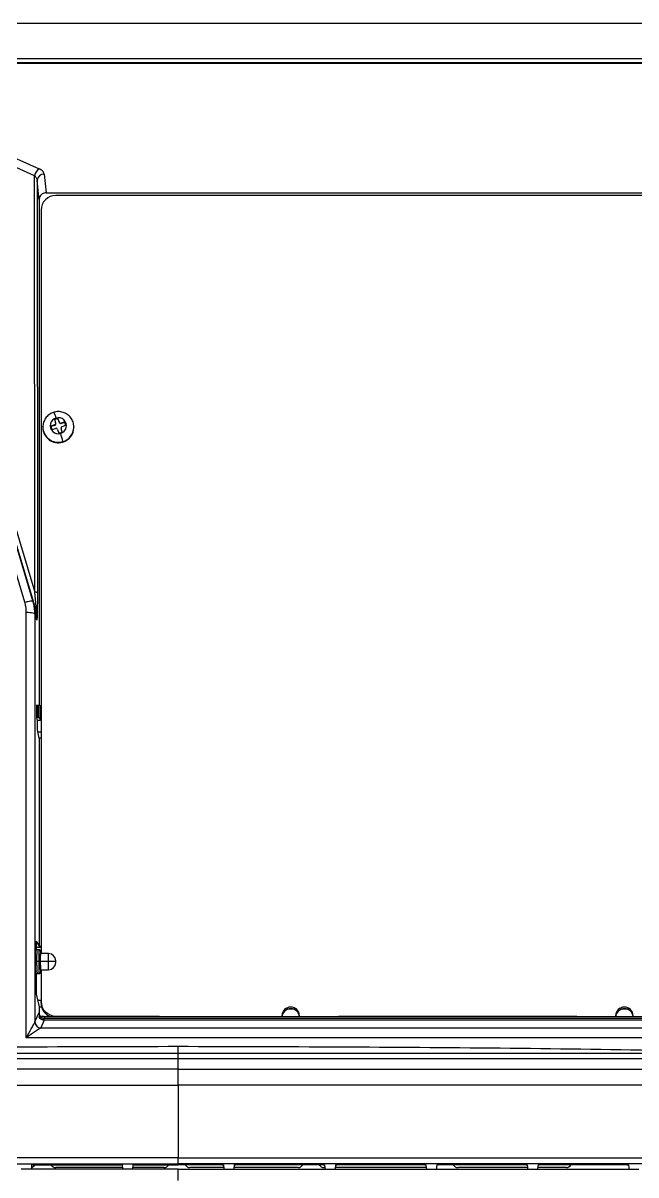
# Model space of a CAD drawing. Header units: millimetres. Extents: x -13464 to 9471, y -517 to 17126.
# Drawn here: x 6404.5 to 6535.1, y 78.4 to 323.8 of the extents above; entities that cross this region are included whole.
import ezdxf

# ---------------------------------------------------------------- set-up
doc = ezdxf.new("R2010")
doc.units = ezdxf.units.MM

msp = doc.modelspace()

# ---------------------------------------------------------------- linework, layer by layer
at = {"color": 7, "linetype": 'Continuous', "lineweight": 25}
for p, q in [((6273.27, 323.83), (6601.79, 323.83)), ((6598.71, 316.23), (6276.34, 316.23)), ((6597.96, 315.23), (6277.09, 315.23)), ((6597.86, 315.37), (6277.2, 315.37)), ((6397.86, 297.26), (6407.88, 292.8)), ((6406.91, 291.29), (6396.88, 295.75)), ((6406.97, 202.58), (6406.91, 291.29)), ((6407.46, 290.3), (6407.52, 202.41)), ((6407.87, 286.1), (6407.46, 290.3)), ((6408.98, 291.63), (6409.37, 287.66)), ((6409.37, 287.66), (6584.8, 287.66)), ((6407.87, 286.1), (6407.87, 178.51)), ((6582.68, 287.1), (6411.49, 287.1)), ((6408.31, 283.98), (6408.31, 125.56)), ((6396.01, 239.13), (6406.97, 202.58)), ((6411.16, 238.19), (6410.38, 237.96)), ((6411.16, 238.1), (6410.4, 237.88)), ((6411.16, 238.1), (6411.16, 238.19)), ((6411.91, 239.63), (6411.18, 239.42)), ((6411.18, 239.42), (6411.41, 238.65)), ((6411.91, 239.54), (6411.21, 239.34)), ((6411.43, 238.46), (6411.43, 238.55)), ((6412.14, 238.87), (6411.91, 239.63)), ((6411.91, 239.54), (6411.91, 239.63)), ((6412.14, 238.78), (6411.91, 239.54)), ((6412.14, 238.78), (6412.14, 238.87)), ((6413.4, 238.84), (6412.62, 238.61)), ((6413.4, 238.75), (6412.62, 238.52)), ((6412.62, 238.52), (6412.62, 238.61)), ((6412.83, 237.89), (6413.61, 238.12)), ((6413.61, 238.12), (6413.4, 238.84)), ((6413.4, 238.75), (6413.4, 238.84)), ((6413.59, 238.11), (6413.4, 238.75)), ((6408.69, 237.77), (6408.69, 237.85)), ((6408.69, 237.77), (6408.69, 237.66)), ((6410.38, 237.96), (6410.59, 237.24)), ((6410.59, 237.24), (6411.37, 237.47)), ((6411.84, 237.21), (6412.07, 236.45)), ((6412.07, 236.45), (6412.81, 236.66)), ((6412.56, 237.53), (6412.56, 237.44)), ((6412.81, 236.66), (6412.58, 237.43)), ((6412.58, 237.34), (6412.58, 237.43)), ((6412.78, 236.65), (6412.58, 237.34)), ((6415.3, 237.66), (6415.3, 237.77)), ((6415.3, 237.77), (6415.3, 237.68)), ((6412.93, 234.65), (6412.93, 234.55)), ((6398.31, 228.34), (6406.62, 200.64)), ((6407.01, 199.32), (6398.31, 228.34)), ((6404.85, 200.43), (6396.55, 228.13)), ((6407.28, 199.51), (6406.97, 202.58)), ((6406.62, 200.64), (6407.01, 197.99)), ((6406.62, 200.64), (6407.01, 199.32)), ((6407.43, 196.58), (6407.28, 199.51)), ((6405.16, 107.65), (6405.16, 198.29)), ((6407.01, 197.99), (6407.01, 111.01)), ((6407.43, 196.58), (6407.01, 197.99)), ((6407.38, 175.83), (6407.38, 178.55)), ((6407.63, 178.52), (6407.63, 175.78)), ((6407.63, 178.52), (6407.76, 178.52)), ((6407.76, 175.78), (6407.76, 178.52)), ((6408.01, 178.49), (6408.01, 175.72)), ((6408.01, 178.49), (6408.13, 178.21)), ((6408.13, 178.21), (6408.13, 175.21)), ((6408.13, 177.63), (6408.31, 177.63)), ((6408.13, 177.39), (6408.31, 177.39)), ((6408.13, 177.39), (6408.31, 177.39)), ((6407.53, 175.21), (6407.38, 175.83)), ((6407.53, 173.21), (6407.53, 175.21)), ((6408.13, 175.21), (6407.53, 175.21)), ((6407.76, 175.78), (6407.63, 175.78)), ((6408.01, 175.72), (6408.13, 175.21)), ((6407.87, 171.49), (6407.53, 173.21)), ((6407.6, 172.82), (6408.31, 172.82)), ((6407.87, 171.49), (6407.87, 127.16)), ((6408.31, 171.49), (6407.87, 171.49)), ((6407.25, 128.2), (6407.87, 127.16)), ((6407.25, 128.2), (6407.25, 126.6)), ((6407.22, 126.6), (6407.25, 126.6)), ((6407.25, 126.92), (6408.31, 126.92)), ((6407.25, 126.92), (6408.31, 126.92)), ((6407.25, 126.59), (6407.25, 126.55)), ((6407.94, 126.39), (6407.35, 126.39)), ((6407.87, 127.16), (6408.31, 127.16)), ((6409.91, 125.56), (6408.15, 125.56)), ((6408.19, 126.1), (6408.19, 125.54)), ((6409.91, 123.85), (6409.91, 125.56)), ((6407.35, 124.29), (6407.36, 123.85)), ((6407.89, 123.85), (6407.36, 123.85)), ((6407.89, 123.85), (6407.89, 124.29)), ((6409.91, 123.85), (6408.16, 123.85)), ((6411.44, 123.85), (6409.91, 123.85)), ((6409.91, 122.14), (6409.91, 123.85)), ((6411.44, 123.85), (6411.44, 124.04)), ((6411.44, 123.66), (6411.44, 123.85)), ((6407.25, 121.1), (6407.25, 116.94)), ((6407.35, 121.31), (6407.94, 121.31)), ((6407.47, 121.32), (6407.46, 121.32)), ((6407.93, 121.33), (6407.93, 121.35)), ((6408.19, 122.16), (6408.19, 121.6)), ((6408.19, 122.14), (6409.91, 122.14)), ((6408.31, 122.14), (6408.31, 115.38)), ((6407.25, 116.94), (6407.87, 114.26)), ((6407.54, 115.67), (6408.31, 115.67)), ((6408.31, 115.03), (6408.31, 115.38)), ((6407.01, 111.01), (6407.87, 113.05)), ((6407.87, 114.26), (6407.87, 113.05)), ((6407.87, 114.26), (6408.41, 114.26)), ((6462.17, 113.72), (6460.88, 113.72)), ((6533.29, 113.72), (6532, 113.72)), ((6407.9, 112.16), (6408.47, 112.14)), ((6408.97, 111.4), (6408.27, 109.76)), ((6408.97, 111.77), (6408.84, 111.77)), ((6408.97, 112.14), (6408.97, 111.77)), ((6408.97, 112.14), (6585.2, 112.14)), ((6408.97, 111.4), (6408.97, 111.77)), ((6585.2, 111.77), (6408.97, 111.77)), ((6585.2, 111.4), (6408.97, 111.4)), ((6411.49, 112.25), (6433.58, 112.25)), ((6411.49, 112.25), (6411.49, 112.14)), ((6433.58, 112.25), (6433.58, 112.14)), ((6459.66, 112.34), (6459.67, 112.14)), ((6463.38, 112.14), (6463.39, 112.34)), ((6471.68, 112.25), (6522.48, 112.25)), ((6471.68, 112.14), (6471.68, 112.25)), ((6522.48, 112.25), (6522.48, 112.14)), ((6530.78, 112.34), (6530.79, 112.14)), ((6534.5, 112.14), (6534.51, 112.34)), ((6408.25, 109.73), (6584.27, 109.73)), ((6584.27, 107.65), (6405.16, 107.65)), ((6437.53, 104.39), (6437.53, 105.82)), ((6437.53, 103.17), (6437.53, 104.39)), ((6437.53, 100.94), (6437.53, 103.17)), ((6437.53, 97.54), (6437.53, 100.94)), ((6437.53, 97.54), (6437.53, 82.05)), ((6437.53, 80.79), (6437.53, 82.05)), ((6425.63, 79.97), (6411.47, 79.97)), ((6425.57, 80.55), (6425.66, 79.61)), ((6427.9, 80.55), (6427.8, 79.61)), ((6434.5, 79.97), (6427.84, 79.97)), ((6437.53, 80.58), (6437.53, 80.79)), ((6437.53, 77.2), (6437.53, 79.61)), ((6447.22, 79.97), (6440.04, 79.97)), ((6447.16, 80.55), (6447.25, 79.61)), ((6449.49, 80.55), (6449.39, 79.61)), ((6463.08, 79.97), (6449.43, 79.97)), ((6468.81, 79.97), (6468.62, 79.97)), ((6490.4, 79.97), (6471.01, 79.97)), ((6492.67, 80.55), (6492.65, 80.52)), ((6511.98, 79.97), (6497.19, 79.97)), ((6520.23, 79.97), (6514.17, 79.97))]:
    msp.add_line(p, q, dxfattribs=at)
at = {"color": 7, "linetype": 'Continuous', "lineweight": 25, "flags": 128}
for points in [[(6412.58, 237.34), (6412.56, 237.41), (6412.56, 237.44)], [(6406.3, 80.55), (6406.25, 80.03), (6406.21, 79.61)], [(6468.75, 80.55), (6468.8, 80.03), (6468.84, 79.61)], [(6471.07, 80.55), (6471.04, 80.23), (6471.02, 80.02), (6471, 79.82), (6470.98, 79.61)], [(6490.34, 80.55), (6490.39, 80.03), (6490.43, 79.61)], [(6492.65, 80.55), (6492.62, 80.23), (6492.6, 80.02), (6492.58, 79.82), (6492.56, 79.61)], [(6511.92, 80.55), (6511.98, 80.03), (6512.02, 79.61)], [(6514.23, 80.55), (6514.19, 80.23), (6514.17, 80.02), (6514.15, 79.82), (6514.13, 79.61)], [(6533.5, 80.55), (6533.56, 80.03), (6533.6, 79.61)]]:
    msp.add_lwpolyline(points, dxfattribs=at)
at = {"color": 7, "linetype": 'Continuous', "lineweight": 25}
for centre, radius, start, end in [((6409.15, 290.91), 2.28, 123.9507, 170.367), ((6408.93, 290.16), 1.48, 88.0493, 174.4078), ((6411.46, 283.95), 3.15, 89.5648, 179.5581), ((6406.11, 238.45), 5.53, 12.6997, 26.3486), ((6411.98, 238.03), 1.7, 106.0796, 287.2654), ((6411.05, 238.55), 0.374, 285.7452, 16.381), ((6411.05, 238.46), 0.376, 285.8988, 359.6911), ((6412.01, 238.04), 1.7, 286.0796, 107.2654), ((6412.51, 238.98), 0.382, 197.1209, 286.4788), ((6412.51, 238.89), 0.382, 197.1209, 286.4788), ((6411.98, 237.8), 3.29, 180.5222, 286.7503), ((6411.98, 237.69), 3.29, 180.5222, 286.7503), ((6411.48, 237.1), 0.382, 17.1209, 106.4788), ((6399.78, 232.26), 13.37, 10.3015, 18.0926), ((6412.94, 237.53), 0.374, 105.7452, 196.381), ((6412.04, 237.78), 3.26, 285.8506, 358.2383), ((6412.04, 237.68), 3.26, 285.8445, 359.7454), ((6407, 201.72), 0.865, 52.8532, 91.7048), ((6407.39, 199.07), 0.45, 104.1056, 146.3227), ((6407.03, 199.1), 0.478, 11.7709, 58.9486), ((6409.91, 124.04), 1.52, 0, 90), ((6407.3, 124.73), 0.447, 243.9179, 277.3672), ((6407.95, 123.88), 0.418, 62.3534, 98.2788), ((6409.91, 123.66), 1.52, 270, 0), ((6411.46, 115.4), 3.15, 180.4419, 270.4352), ((6411.44, 115.04), 3.13, 180.2316, 248.0743), ((6461.52, 112.32), 1.87, 0.7059, 179.2941), ((6461.52, 111.96), 1.87, 5.4019, 174.5981), ((6532.64, 112.32), 1.87, 0.7059, 179.2941), ((6532.64, 111.96), 1.87, 5.4019, 174.5981), ((6408.28, 111.01), 1.28, 182.2572, 268.9775), ((6408.28, 111.03), 1.27, 181.09, 269.7626), ((6405.09, 112.37), 3.79, 345.5706, 351.033), ((6405.93, 81.15), 1.18, 285.9889, 330.3746), ((6411.47, 81.15), 1.18, 209.7845, 270), ((6434.5, 81.15), 1.18, 270, 330.3745), ((6440.04, 81.15), 1.18, 209.7845, 270), ((6463.08, 81.15), 1.18, 270, 330.3746), ((6468.62, 81.15), 1.18, 209.7845, 270), ((6497.19, 81.15), 1.18, 209.7844, 270), ((6520.23, 81.15), 1.18, 270, 330.3748)]:
    msp.add_arc(centre, radius, start, end, dxfattribs=at)
for points, knots in [([(6408.98, 291.63), (6408.9, 291.89), (6408.75, 292.33), (6408.15, 292.66), (6407.88, 292.8)], [0, 0, 0, 0, 0.565297, 1, 1, 1, 1]), ([(6406.91, 291.29), (6407.06, 291.15), (6407.36, 290.86), (6407.42, 290.49), (6407.46, 290.3)], [0, 0, 0, 0, 0.4840569, 1, 1, 1, 1]), ([(6409.37, 287.66), (6409.23, 287.65), (6408.94, 287.63), (6408.53, 287.43), (6408.17, 287.09), (6407.92, 286.63), (6407.89, 286.27), (6407.87, 286.1)], [0, 0, 0, 0, 0.17239, 0.358656, 0.553604, 0.78342, 1, 1, 1, 1]), ([(6411.07, 240.91), (6410.84, 240.83), (6410.29, 240.63), (6409.55, 240.05), (6408.98, 239.2), (6408.7, 238.42), (6408.72, 237.97), (6408.73, 237.85)], [0, 0, 0, 0, 0.173814, 0.421148, 0.668839, 0.915937, 1, 1, 1, 1]), ([(6415.26, 237.68), (6415.27, 237.9), (6415.28, 238.47), (6414.95, 239.33), (6414.34, 240.15), (6413.49, 240.74), (6412.51, 241.05), (6411.67, 241.06), (6411.2, 240.94), (6411.07, 240.91)], [0, 0, 0, 0, 0.108577, 0.273005, 0.437253, 0.601633, 0.766403, 0.931672, 1, 1, 1, 1]), ([(6407.52, 202.41), (6407.52, 201.73), (6407.52, 200.63), (6407.51, 199.6), (6407.5, 199.2)], [0, 0, 0, 0, 0.612871, 1, 1, 1, 1]), ([(6405.16, 198.29), (6405.15, 198.69), (6405.12, 199.42), (6404.93, 200.12), (6404.85, 200.43)], [0, 0, 0, 0, 0.559683, 1, 1, 1, 1]), ([(6407.43, 196.58), (6407.41, 197.04), (6407.37, 197.97), (6407.14, 198.86), (6407.01, 199.32)], [0, 0, 0, 0, 0.490835, 1, 1, 1, 1]), ([(6407.5, 199.2), (6407.49, 198.67), (6407.47, 197.72), (6407.44, 196.93), (6407.43, 196.58)], [0, 0, 0, 0, 0.559588, 1, 1, 1, 1]), ([(6405.16, 198.29), (6405.42, 198.28), (6405.94, 198.27), (6406.55, 198.19), (6406.92, 198.09), (6406.98, 198.02), (6407.01, 197.99)], [0, 0, 0, 0, 0.270915, 0.562261, 0.789084, 1, 1, 1, 1]), ([(6407.38, 178.55), (6407.39, 178.54), (6407.4, 178.53), (6407.47, 178.52), (6407.55, 178.52), (6407.61, 178.52), (6407.63, 178.52)], [0, 0, 0, 0, 0.271082, 0.562474, 0.789216, 1, 1, 1, 1]), ([(6407.76, 178.52), (6407.8, 178.52), (6407.87, 178.52), (6407.95, 178.51), (6408, 178.5), (6408.01, 178.49), (6408.01, 178.49)], [0, 0, 0, 0, 0.270752, 0.562045, 0.788946, 1, 1, 1, 1]), ([(6407.63, 175.78), (6407.6, 175.78), (6407.53, 175.78), (6407.44, 175.8), (6407.39, 175.81), (6407.38, 175.83), (6407.38, 175.83)], [0, 0, 0, 0, 0.270752, 0.562045, 0.788946, 1, 1, 1, 1]), ([(6408.01, 175.72), (6408.01, 175.73), (6408, 175.75), (6407.93, 175.77), (6407.84, 175.78), (6407.79, 175.78), (6407.76, 175.78)], [0, 0, 0, 0, 0.271082, 0.562474, 0.789216, 1, 1, 1, 1]), ([(6407.1, 124.33), (6407.1, 124.71), (6407.11, 125.51), (6407.15, 126.29), (6407.19, 126.64), (6407.22, 126.61), (6407.22, 126.6)], [0, 0, 0, 0, 0.300514, 0.625375, 0.878269, 1, 1, 1, 1]), ([(6407.25, 126.6), (6407.25, 126.6), (6407.25, 126.6), (6407.25, 126.59), (6407.25, 126.59)], [0, 0, 0, 0, 0.56, 1, 1, 1, 1]), ([(6407.25, 126.55), (6407.26, 126.53), (6407.27, 126.5), (6407.3, 126.44), (6407.36, 126.38), (6407.43, 126.33), (6407.49, 126.31), (6407.51, 126.3)], [0, 0, 0, 0, 0.106864, 0.224672, 0.500338, 0.750038, 1, 1, 1, 1]), ([(6407.48, 126.39), (6407.47, 126.39), (6407.45, 126.38), (6407.43, 126.25), (6407.4, 126.01), (6407.38, 125.67), (6407.37, 125.25), (6407.36, 124.79), (6407.36, 124.45), (6407.35, 124.29)], [0, 0, 0, 0, 0.0981111, 0.2626813, 0.4077881, 0.562737, 0.7130787, 0.8588277, 1, 1, 1, 1]), ([(6407.89, 124.29), (6407.89, 124.6), (6407.89, 125.08), (6407.9, 125.61), (6407.9, 126.02), (6407.91, 126.28), (6407.92, 126.4), (6407.92, 126.38), (6407.93, 126.38)], [0, 0, 0, 0, 0.27288, 0.415721, 0.562414, 0.798566, 0.950705, 1, 1, 1, 1]), ([(6408.19, 126.12), (6408.18, 126.16), (6408.17, 126.21), (6408.14, 126.27), (6408.11, 126.31), (6408.08, 126.33), (6408.06, 126.35), (6408.04, 126.36), (6408.01, 126.38), (6407.97, 126.39), (6407.94, 126.39), (6407.93, 126.39)], [0, 0, 0, 0, 0.415845, 0.578751, 0.694597, 0.739482, 0.779031, 0.815809, 0.851822, 0.925114, 1, 1, 1, 1]), ([(6408.19, 126.1), (6408.18, 126.12), (6408.17, 126.15), (6408.16, 125.68), (6408.15, 125), (6408.15, 124.49), (6408.15, 124.25)], [0, 0, 0, 0, 0.270255, 0.56246, 0.789776, 1, 1, 1, 1]), ([(6408.16, 123.85), (6408.16, 124.02), (6408.16, 124.39), (6408.16, 124.9), (6408.17, 125.32), (6408.17, 125.56), (6408.18, 125.54), (6408.18, 125.54)], [0, 0, 0, 0, 0.193809, 0.406181, 0.627097, 0.880781, 1, 1, 1, 1]), ([(6407.25, 121.1), (6407.23, 121.22), (6407.18, 121.46), (6407.13, 122.37), (6407.11, 123.39), (6407.1, 124.03), (6407.1, 124.33)], [0, 0, 0, 0, 0.27049, 0.562633, 0.789813, 1, 1, 1, 1]), ([(6407.36, 123.85), (6407.36, 123.55), (6407.37, 122.92), (6407.41, 122.09), (6407.45, 121.67), (6407.47, 121.5), (6407.49, 121.39), (6407.5, 121.35), (6407.51, 121.32)], [0, 0, 0, 0, 0.240197, 0.499302, 0.758007, 0.787832, 0.838162, 1, 1, 1, 1]), ([(6407.93, 121.35), (6407.93, 121.39), (6407.92, 121.47), (6407.92, 121.76), (6407.91, 122.23), (6407.9, 122.97), (6407.89, 123.57), (6407.89, 123.85)], [0, 0, 0, 0, 0.155508, 0.290898, 0.500666, 0.758704, 1, 1, 1, 1]), ([(6408.15, 124.25), (6408.15, 123.92), (6408.15, 123.24), (6408.16, 122.38), (6408.17, 121.81), (6408.18, 121.67), (6408.19, 121.6)], [0, 0, 0, 0, 0.270218, 0.562411, 0.789746, 1, 1, 1, 1]), ([(6408.19, 122.16), (6408.18, 122.22), (6408.17, 122.35), (6408.17, 122.81), (6408.16, 123.33), (6408.16, 123.68), (6408.16, 123.85)], [0, 0, 0, 0, 0.272362, 0.561916, 0.787668, 1, 1, 1, 1]), ([(6407.25, 121.11), (6407.25, 121.13), (6407.25, 121.16), (6407.27, 121.21), (6407.3, 121.25), (6407.35, 121.29), (6407.43, 121.32), (6407.49, 121.32), (6407.51, 121.32)], [0, 0, 0, 0, 0.108225, 0.225314, 0.355136, 0.500549, 0.75045, 1, 1, 1, 1]), ([(6407.25, 121.11), (6407.25, 121.11), (6407.25, 121.1), (6407.25, 121.1), (6407.25, 121.1)], [0, 0, 0, 0, 0.56, 1, 1, 1, 1]), ([(6407.93, 121.35), (6407.96, 121.35), (6408, 121.35), (6408.06, 121.38), (6408.11, 121.42), (6408.15, 121.47), (6408.18, 121.53), (6408.19, 121.58), (6408.19, 121.6)], [0, 0, 0, 0, 0.1709436, 0.3382771, 0.4946005, 0.6345204, 0.8550937, 1, 1, 1, 1]), ([(6407.93, 121.31), (6407.94, 121.31), (6407.97, 121.31), (6408.02, 121.33), (6408.07, 121.35), (6408.12, 121.4), (6408.17, 121.47), (6408.18, 121.54), (6408.19, 121.58)], [0, 0, 0, 0, 0.0715472, 0.1478731, 0.235896, 0.3490058, 0.6496961, 1, 1, 1, 1]), ([(6407.87, 113.05), (6407.88, 112.91), (6407.91, 112.65), (6408.05, 112.33), (6408.2, 112.19), (6408.24, 112.14)], [0, 0, 0, 0, 0.3982, 0.807523, 1, 1, 1, 1]), ([(6405.16, 107.65), (6405.53, 108.3), (6406.07, 109.28), (6406.63, 110.28), (6406.9, 110.75), (6406.96, 110.9), (6406.99, 110.96)], [0, 0, 0, 0, 0.499551, 0.749708, 0.886429, 1, 1, 1, 1]), ([(6406.99, 110.96), (6407, 110.97), (6407, 110.98), (6407.01, 111), (6407.01, 111.01)], [0, 0, 0, 0, 0.559823, 1, 1, 1, 1]), ([(6407.91, 112), (6407.89, 112.05), (6407.86, 112.13), (6407.87, 112.17), (6407.89, 112.17), (6407.9, 112.16)], [0, 0, 0, 0, 0.499565, 0.749273, 1, 1, 1, 1]), ([(6408.97, 112.14), (6408.79, 112.14), (6408.54, 112.14), (6408.22, 112.14), (6408.03, 112.15), (6407.91, 112.16), (6407.88, 112.16), (6407.87, 112.16)], [0, 0, 0, 0, 0.446863, 0.64243, 0.819661, 0.979413, 1, 1, 1, 1]), ([(6408.76, 111.42), (6408.68, 111.44), (6408.51, 111.48), (6408.28, 111.6), (6408.07, 111.77), (6407.96, 111.92), (6407.91, 112)], [0, 0, 0, 0, 0.237514, 0.483157, 0.737229, 1, 1, 1, 1]), ([(6408.84, 111.77), (6408.72, 111.79), (6408.5, 111.82), (6408.25, 111.89), (6408.1, 111.93), (6408.01, 111.96), (6407.94, 111.98), (6407.92, 111.99), (6407.91, 112)], [0, 0, 0, 0, 0.325268, 0.585432, 0.697695, 0.802665, 0.902747, 1, 1, 1, 1]), ([(6408.97, 111.4), (6408.93, 111.4), (6408.86, 111.41), (6408.79, 111.42), (6408.76, 111.42)], [0, 0, 0, 0, 0.560053, 1, 1, 1, 1]), ([(6408.25, 109.73), (6408.2, 109.7), (6408.1, 109.63), (6407.66, 109.36), (6406.7, 108.74), (6405.78, 108.08), (6405.16, 107.65)], [0, 0, 0, 0, 0.115387, 0.251033, 0.501009, 1, 1, 1, 1]), ([(6408.27, 109.76), (6408.27, 109.75), (6408.27, 109.74), (6408.26, 109.73), (6408.25, 109.73)], [0, 0, 0, 0, 0.560075, 1, 1, 1, 1]), ([(6300.29, 104.39), (6323.15, 104.8), (6368.9, 105.64), (6414.65, 105.76), (6437.53, 105.82)], [0, 0, 0, 0, 0.499871, 1, 1, 1, 1]), ([(6437.53, 105.82), (6460.41, 105.76), (6506.16, 105.64), (6551.9, 104.8), (6574.77, 104.39)], [0, 0, 0, 0, 0.5001292, 1, 1, 1, 1]), ([(6437.53, 103.17), (6421.35, 103.17), (6388.99, 103.17), (6340.48, 103.17), (6308.18, 103.17), (6292.03, 103.17)], [0, 0, 0, 0, 0.333274, 0.666637, 1, 1, 1, 1]), ([(6300.29, 104.39), (6315.52, 104.39), (6345.99, 104.39), (6391.75, 104.39), (6422.27, 104.39), (6437.53, 104.39)], [0, 0, 0, 0, 0.333337, 0.666674, 1, 1, 1, 1]), ([(6437.53, 104.39), (6452.79, 104.39), (6483.3, 104.39), (6529.07, 104.39), (6559.53, 104.39), (6574.77, 104.39)], [0, 0, 0, 0, 0.333326, 0.666663, 1, 1, 1, 1]), ([(6583.03, 103.17), (6566.88, 103.17), (6534.58, 103.17), (6486.06, 103.17), (6453.7, 103.17), (6437.53, 103.17)], [0, 0, 0, 0, 0.333363, 0.666726, 1, 1, 1, 1]), ([(6437.53, 100.94), (6423.86, 100.94), (6396.52, 100.94), (6358.46, 100.94), (6323.35, 100.94), (6301.91, 100.94), (6291.19, 100.94)], [0, 0, 0, 0, 0.279994, 0.559975, 0.779982, 1, 1, 1, 1]), ([(6437.53, 100.94), (6423.94, 100.94), (6396.76, 100.94), (6358.91, 100.94), (6324, 100.94), (6302.68, 100.94), (6292.03, 100.94)], [0, 0, 0, 0, 0.279941, 0.559955, 0.779984, 1, 1, 1, 1]), ([(6437.53, 100.94), (6451.2, 100.94), (6478.53, 100.94), (6516.59, 100.94), (6551.71, 100.94), (6573.14, 100.94), (6583.86, 100.94)], [0, 0, 0, 0, 0.279994, 0.559975, 0.779982, 1, 1, 1, 1]), ([(6437.53, 100.94), (6451.11, 100.94), (6478.29, 100.94), (6516.14, 100.94), (6551.06, 100.94), (6572.37, 100.94), (6583.03, 100.94)], [0, 0, 0, 0, 0.279941, 0.559955, 0.779984, 1, 1, 1, 1]), ([(6291.02, 97.54), (6307.28, 97.54), (6339.8, 97.54), (6388.65, 97.54), (6421.24, 97.54), (6437.53, 97.54)], [0, 0, 0, 0, 0.333352, 0.666673, 1, 1, 1, 1]), ([(6584.04, 97.54), (6567.78, 97.54), (6535.26, 97.54), (6486.4, 97.54), (6453.82, 97.54), (6437.53, 97.54)], [0, 0, 0, 0, 0.333352, 0.666673, 1, 1, 1, 1]), ([(6437.53, 82.05), (6421.23, 82.05), (6388.65, 82.05), (6339.8, 82.05), (6307.28, 82.05), (6291.02, 82.05)], [0, 0, 0, 0, 0.333335, 0.666667, 1, 1, 1, 1]), ([(6437.53, 82.05), (6453.82, 82.05), (6486.4, 82.05), (6535.25, 82.05), (6567.78, 82.05), (6584.04, 82.05)], [0, 0, 0, 0, 0.333303, 0.666666, 1, 1, 1, 1]), ([(6291.1, 80.79), (6307.35, 80.79), (6339.85, 80.79), (6388.68, 80.79), (6421.24, 80.79), (6437.53, 80.79)], [0, 0, 0, 0, 0.333333, 0.666666, 1, 1, 1, 1]), ([(6406.21, 79.61), (6405.81, 79.61), (6405.1, 79.61), (6404.39, 79.61), (6404.08, 79.61)], [0, 0, 0, 0, 0.559999, 1, 1, 1, 1]), ([(6425.66, 79.61), (6422.03, 79.61), (6415.55, 79.61), (6409.06, 79.61), (6406.21, 79.61)], [0, 0, 0, 0, 0.559984, 1, 1, 1, 1]), ([(6406.55, 80.58), (6406.52, 80.58), (6406.46, 80.57), (6406.38, 80.57), (6406.33, 80.56), (6406.31, 80.56), (6406.31, 80.56), (6406.3, 80.55)], [0, 0, 0, 0, 0.2428127, 0.4989788, 0.7115738, 0.8464084, 1, 1, 1, 1]), ([(6406.55, 80.58), (6410.06, 80.58), (6416.31, 80.58), (6422.56, 80.58), (6425.31, 80.58)], [0, 0, 0, 0, 0.5600154, 1, 1, 1, 1]), ([(6425.57, 80.55), (6425.57, 80.56), (6425.56, 80.56), (6425.54, 80.56), (6425.5, 80.57), (6425.45, 80.57), (6425.39, 80.58), (6425.35, 80.58), (6425.31, 80.58)], [0, 0, 0, 0, 0.154857, 0.289937, 0.499947, 0.630467, 0.757483, 1, 1, 1, 1]), ([(6427.8, 79.61), (6427.4, 79.61), (6426.69, 79.61), (6425.98, 79.61), (6425.66, 79.61)], [0, 0, 0, 0, 0.559998, 1, 1, 1, 1]), ([(6437.53, 79.61), (6435.71, 79.61), (6432.47, 79.61), (6429.23, 79.61), (6427.8, 79.61)], [0, 0, 0, 0, 0.55999, 1, 1, 1, 1]), ([(6428.15, 80.58), (6428.12, 80.58), (6428.07, 80.58), (6428.01, 80.57), (6427.96, 80.57), (6427.92, 80.56), (6427.9, 80.56), (6427.9, 80.56), (6427.9, 80.55)], [0, 0, 0, 0, 0.2423975, 0.3692744, 0.4996072, 0.7108755, 0.8458069, 1, 1, 1, 1]), ([(6428.15, 80.58), (6429.9, 80.58), (6433.03, 80.58), (6436.15, 80.58), (6437.53, 80.58)], [0, 0, 0, 0, 0.56001, 1, 1, 1, 1]), ([(6583.96, 80.79), (6567.7, 80.79), (6535.2, 80.79), (6486.38, 80.79), (6453.81, 80.79), (6437.53, 80.79)], [0, 0, 0, 0, 0.333333, 0.666666, 1, 1, 1, 1]), ([(6446.91, 80.58), (6445.15, 80.58), (6442.03, 80.58), (6438.9, 80.58), (6437.53, 80.58)], [0, 0, 0, 0, 0.56001, 1, 1, 1, 1]), ([(6437.53, 79.61), (6439.34, 79.61), (6442.58, 79.61), (6445.83, 79.61), (6447.25, 79.61)], [0, 0, 0, 0, 0.55999, 1, 1, 1, 1]), ([(6446.91, 80.58), (6446.94, 80.58), (6446.99, 80.58), (6447.05, 80.57), (6447.09, 80.57), (6447.13, 80.56), (6447.15, 80.56), (6447.16, 80.56), (6447.16, 80.55)], [0, 0, 0, 0, 0.242419, 0.36929, 0.499607, 0.710909, 0.845832, 1, 1, 1, 1]), ([(6447.25, 79.61), (6447.65, 79.61), (6448.36, 79.61), (6449.08, 79.61), (6449.39, 79.61)], [0, 0, 0, 0, 0.559998, 1, 1, 1, 1]), ([(6449.39, 79.61), (6453.02, 79.61), (6459.51, 79.61), (6465.99, 79.61), (6468.84, 79.61)], [0, 0, 0, 0, 0.559984, 1, 1, 1, 1]), ([(6449.49, 80.55), (6449.49, 80.56), (6449.49, 80.56), (6449.51, 80.56), (6449.55, 80.57), (6449.6, 80.57), (6449.66, 80.58), (6449.71, 80.58), (6449.74, 80.58)], [0, 0, 0, 0, 0.1548822, 0.2899698, 0.4999469, 0.6304825, 0.7575038, 1, 1, 1, 1]), ([(6468.5, 80.58), (6465, 80.58), (6458.74, 80.58), (6452.49, 80.58), (6449.74, 80.58)], [0, 0, 0, 0, 0.5600154, 1, 1, 1, 1]), ([(6468.5, 80.58), (6468.53, 80.58), (6468.6, 80.57), (6468.68, 80.57), (6468.72, 80.56), (6468.74, 80.56), (6468.75, 80.56), (6468.75, 80.55)], [0, 0, 0, 0, 0.242834, 0.498979, 0.7116071, 0.8464334, 1, 1, 1, 1]), ([(6468.84, 79.61), (6469.24, 79.61), (6469.95, 79.61), (6470.66, 79.61), (6470.98, 79.61)], [0, 0, 0, 0, 0.559999, 1, 1, 1, 1]), ([(6470.98, 79.61), (6474.61, 79.61), (6481.09, 79.61), (6487.58, 79.61), (6490.43, 79.61)], [0, 0, 0, 0, 0.55999, 1, 1, 1, 1]), ([(6471.07, 80.55), (6471.07, 80.56), (6471.08, 80.56), (6471.1, 80.56), (6471.14, 80.57), (6471.19, 80.57), (6471.25, 80.58), (6471.3, 80.58), (6471.33, 80.58)], [0, 0, 0, 0, 0.155741, 0.291117, 0.499953, 0.630564, 0.757611, 1, 1, 1, 1]), ([(6490.09, 80.58), (6486.59, 80.58), (6480.34, 80.58), (6474.08, 80.58), (6471.33, 80.58)], [0, 0, 0, 0, 0.56001, 1, 1, 1, 1]), ([(6490.09, 80.58), (6490.12, 80.58), (6490.19, 80.57), (6490.27, 80.57), (6490.31, 80.56), (6490.33, 80.56), (6490.34, 80.56), (6490.34, 80.55)], [0, 0, 0, 0, 0.242936, 0.498999, 0.712641, 0.847205, 1, 1, 1, 1]), ([(6490.43, 79.61), (6490.83, 79.61), (6491.54, 79.61), (6492.25, 79.61), (6492.56, 79.61)], [0, 0, 0, 0, 0.559999, 1, 1, 1, 1]), ([(6492.56, 79.61), (6496.19, 79.61), (6502.68, 79.61), (6509.16, 79.61), (6512.02, 79.61)], [0, 0, 0, 0, 0.559995, 1, 1, 1, 1]), ([(6492.65, 80.55), (6492.65, 80.56), (6492.66, 80.56), (6492.68, 80.56), (6492.72, 80.57), (6492.77, 80.57), (6492.83, 80.58), (6492.88, 80.58), (6492.91, 80.58)], [0, 0, 0, 0, 0.156634, 0.292311, 0.499962, 0.630647, 0.75772, 1, 1, 1, 1]), ([(6511.68, 80.58), (6508.18, 80.58), (6501.92, 80.58), (6495.67, 80.58), (6492.91, 80.58)], [0, 0, 0, 0, 0.560004, 1, 1, 1, 1]), ([(6511.68, 80.58), (6511.71, 80.58), (6511.77, 80.57), (6511.85, 80.57), (6511.9, 80.56), (6511.92, 80.56), (6511.92, 80.56), (6511.92, 80.55)], [0, 0, 0, 0, 0.243039, 0.499021, 0.713639, 0.84795, 1, 1, 1, 1]), ([(6512.02, 79.61), (6512.41, 79.61), (6513.12, 79.61), (6513.82, 79.61), (6514.13, 79.61)], [0, 0, 0, 0, 0.56, 1, 1, 1, 1]), ([(6514.13, 79.61), (6517.77, 79.61), (6524.26, 79.61), (6530.74, 79.61), (6533.6, 79.61)], [0, 0, 0, 0, 0.560001, 1, 1, 1, 1]), ([(6514.23, 80.55), (6514.23, 80.55), (6514.23, 80.56), (6514.26, 80.56), (6514.3, 80.57), (6514.35, 80.57), (6514.41, 80.58), (6514.46, 80.58), (6514.49, 80.58)], [0, 0, 0, 0, 0.157564, 0.293554, 0.499973, 0.630733, 0.757831, 1, 1, 1, 1]), ([(6533.26, 80.58), (6529.76, 80.58), (6523.5, 80.58), (6517.24, 80.58), (6514.49, 80.58)], [0, 0, 0, 0, 0.5599983, 1, 1, 1, 1]), ([(6533.26, 80.58), (6533.29, 80.58), (6533.36, 80.57), (6533.43, 80.57), (6533.48, 80.56), (6533.5, 80.56), (6533.5, 80.56), (6533.5, 80.55)], [0, 0, 0, 0, 0.2431409, 0.4990445, 0.7146027, 0.8486694, 1, 1, 1, 1]), ([(6533.6, 79.61), (6533.99, 79.61), (6534.69, 79.61), (6535.39, 79.61), (6535.7, 79.61)], [0, 0, 0, 0, 0.56, 1, 1, 1, 1])]:
    msp.add_open_spline(points, degree=3, knots=knots, dxfattribs=at)
msp.add_open_spline([(6404.85, 200.43), (6405.08, 200.49), (6405.52, 200.61), (6406.1, 200.71), (6406.51, 200.73), (6406.58, 200.67), (6406.62, 200.64)], degree=3, dxfattribs=at)

doc.saveas('drawing.dxf')
